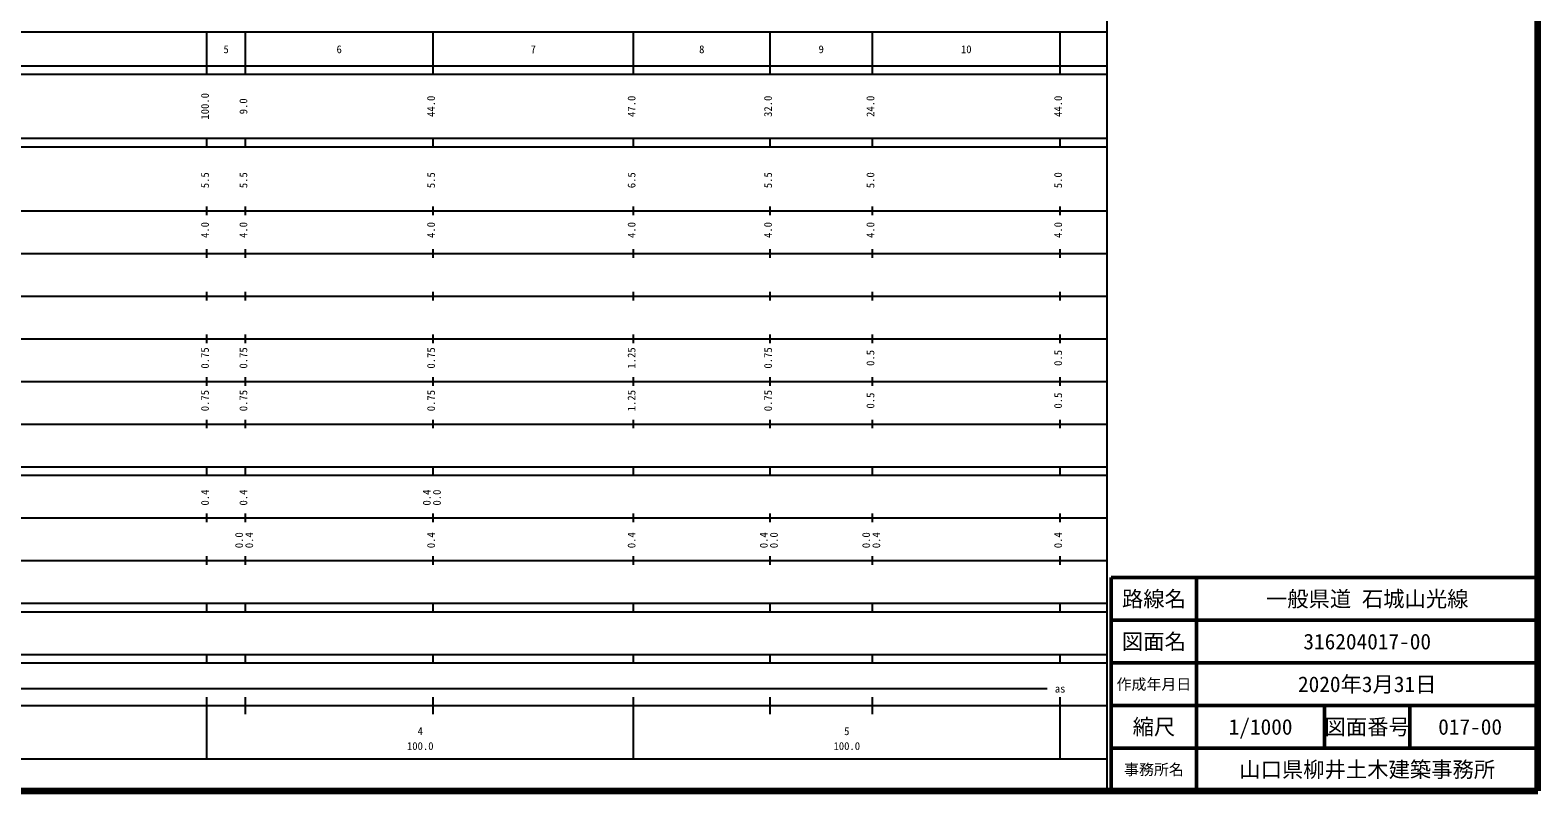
# Model space of a CAD drawing. Units: millimetres on the paper, enlarged 1000 times. Extents: x 40000 to 680000, y 20000 to 380000.
# Drawn here: x 326554 to 680000, y 20000 to 198357 of the extents above; entities that cross this region are included whole.
import ezdxf
from ezdxf.enums import TextEntityAlignment as Align

# ---------------------------------------------------------------- set-up
doc = ezdxf.new("R2010")
doc.units = ezdxf.units.MM
doc.header["$LTSCALE"] = 1000
for name, color, linetype, lineweight in [('M-TTL', 2, 'Continuous', 140), ('M-TTL-BAND', 7, 'Continuous', 25), ('M-TTL-FRAM', 2, 'Continuous', 50), ('M-TTL-LINE', 7, 'Continuous', 50)]:
    doc.layers.add(name, color=color, linetype=linetype, lineweight=lineweight)
doc.layers.add('M-TTL-TXT', color=7, linetype='Continuous')
doc.styles.add('ＭＳ ゴシック', font='')
doc.styles.get('ＭＳ ゴシック').set_extended_font_data('MS Gothic')

msp = doc.modelspace()

# ---------------------------------------------------------------- linework, layer by layer
at = {"layer": 'M-TTL'}
for p, q in [((680000, 20000), (680000, 380000)), ((40000, 20000), (680000, 20000))]:
    msp.add_line(p, q, dxfattribs=at)
at = {"layer": 'M-TTL-BAND'}
for p, q in [((579000, 20000), (579000, 370000)), ((68000, 198000), (579000, 198000)), ((368000, 188000), (368000, 198000)), ((377000, 188000), (377000, 198000)), ((421000, 188000), (421000, 198000)), ((468000, 188000), (468000, 198000)), ((500000, 188000), (500000, 198000)), ((524000, 188000), (524000, 198000)), ((568000, 188000), (568000, 198000)), ((40000, 190000), (579000, 190000)), ((40000, 188000), (579000, 188000)), ((40000, 173000), (579000, 173000)), ((40000, 171000), (579000, 171000)), ((368000, 171000), (368000, 173000)), ((377000, 171000), (377000, 173000)), ((421000, 171000), (421000, 173000)), ((468000, 171000), (468000, 173000)), ((500000, 171000), (500000, 173000)), ((524000, 171000), (524000, 173000)), ((568000, 171000), (568000, 173000)), ((40000, 156000), (579000, 156000)), ((368000, 155000), (368000, 157000)), ((377000, 155000), (377000, 157000)), ((421000, 155000), (421000, 157000)), ((468000, 155000), (468000, 157000)), ((500000, 155000), (500000, 157000)), ((524000, 155000), (524000, 157000)), ((568000, 155000), (568000, 157000)), ((46000, 146000), (579000, 146000)), ((368000, 145000), (368000, 147000)), ((377000, 145000), (377000, 147000)), ((421000, 145000), (421000, 147000)), ((468000, 145000), (468000, 147000)), ((500000, 145000), (500000, 147000)), ((524000, 145000), (524000, 147000)), ((568000, 145000), (568000, 147000)), ((52000, 136000), (579000, 136000)), ((368000, 135000), (368000, 137000)), ((377000, 135000), (377000, 137000)), ((421000, 135000), (421000, 137000)), ((468000, 135000), (468000, 137000)), ((500000, 135000), (500000, 137000)), ((524000, 135000), (524000, 137000)), ((568000, 135000), (568000, 137000)), ((46000, 126000), (579000, 126000)), ((368000, 125000), (368000, 127000)), ((377000, 125000), (377000, 127000)), ((421000, 125000), (421000, 127000)), ((468000, 125000), (468000, 127000)), ((500000, 125000), (500000, 127000)), ((524000, 125000), (524000, 127000)), ((568000, 125000), (568000, 127000)), ((368000, 115000), (368000, 117000)), ((377000, 115000), (377000, 117000)), ((421000, 115000), (421000, 117000)), ((468000, 115000), (468000, 117000)), ((500000, 115000), (500000, 117000)), ((524000, 115000), (524000, 117000)), ((568000, 115000), (568000, 117000)), ((52000, 116000), (579000, 116000)), ((368000, 105000), (368000, 107000)), ((377000, 105000), (377000, 107000)), ((421000, 105000), (421000, 107000)), ((468000, 105000), (468000, 107000)), ((500000, 105000), (500000, 107000)), ((524000, 105000), (524000, 107000)), ((568000, 105000), (568000, 107000)), ((46000, 106000), (579000, 106000)), ((40000, 96000), (579000, 96000)), ((368000, 94000), (368000, 96000)), ((377000, 94000), (377000, 96000)), ((421000, 94000), (421000, 96000)), ((468000, 94000), (468000, 96000)), ((500000, 94000), (500000, 96000)), ((524000, 94000), (524000, 96000)), ((568000, 94000), (568000, 96000)), ((40000, 94000), (579000, 94000)), ((368000, 83000), (368000, 85000)), ((377000, 83000), (377000, 85000)), ((421000, 83000), (421000, 85000)), ((468000, 83000), (468000, 85000)), ((500000, 83000), (500000, 85000)), ((524000, 83000), (524000, 85000)), ((568000, 83000), (568000, 85000)), ((49000, 84000), (579000, 84000)), ((368000, 73000), (368000, 75000)), ((377000, 73000), (377000, 75000)), ((421000, 73000), (421000, 75000)), ((468000, 73000), (468000, 75000)), ((500000, 73000), (500000, 75000)), ((524000, 73000), (524000, 75000)), ((568000, 73000), (568000, 75000)), ((40000, 74000), (579000, 74000)), ((40000, 64000), (579000, 64000)), ((368000, 62000), (368000, 64000)), ((377000, 62000), (377000, 64000)), ((421000, 62000), (421000, 64000)), ((468000, 62000), (468000, 64000)), ((500000, 62000), (500000, 64000)), ((524000, 62000), (524000, 64000)), ((568000, 62000), (568000, 64000)), ((40000, 62000), (579000, 62000)), ((40000, 52000), (579000, 52000)), ((40000, 50000), (579000, 50000)), ((368000, 50000), (368000, 52000)), ((377000, 50000), (377000, 52000)), ((421000, 50000), (421000, 52000)), ((468000, 50000), (468000, 52000)), ((500000, 50000), (500000, 52000)), ((524000, 50000), (524000, 52000)), ((568000, 50000), (568000, 52000)), ((71000, 44000), (565000, 44000)), ((40000, 40000), (579000, 40000)), ((368000, 27500), (368000, 42000)), ((377000, 38000), (377000, 42000)), ((421000, 38000), (421000, 42000)), ((468000, 27500), (468000, 42000)), ((500000, 38000), (500000, 42000)), ((524000, 38000), (524000, 42000)), ((568000, 27500), (568000, 42000)), ((68000, 27500), (579000, 27500))]:
    msp.add_line(p, q, dxfattribs=at)
at = {"layer": 'M-TTL-FRAM'}
for p, q in [((680000, 70000), (580000, 70000)), ((580000, 70000), (580000, 20000))]:
    msp.add_line(p, q, dxfattribs=at)
at = {"layer": 'M-TTL-LINE'}
for p, q in [((600000, 70000), (600000, 20000)), ((680000, 60000), (580000, 60000)), ((680000, 50000), (580000, 50000)), ((680000, 40000), (580000, 40000)), ((630000, 40000), (630000, 30000)), ((650000, 40000), (650000, 30000)), ((680000, 30000), (580000, 30000))]:
    msp.add_line(p, q, dxfattribs=at)

# ---------------------------------------------------------------- texts
at = {"layer": 'M-TTL-BAND', "style": 'ＭＳ ゴシック'}
for s, p in [('5', (372500, 192405)), ('6', (399000, 192405)), ('7', (444500, 192405)), ('8', (484000, 192405)), ('9', (512000, 192405)), ('10', (546000, 192405)), ('as', (568000, 42500)), ('4', (418000, 32523)), ('5', (518000, 32523)), ('100.0', (418000, 29033)), ('100.0', (518000, 29033))]:
    msp.add_text(s, height=1833, dxfattribs=at).set_placement(p, align=Align.BOTTOM_CENTER)
for s, p in [('100.0', (369000, 180500)), ('9.0', (378000, 180500)), ('44.0', (422000, 180500)), ('47.0', (469000, 180500)), ('32.0', (501000, 180500)), ('24.0', (525000, 180500)), ('44.0', (569000, 180500)), ('5.5', (369000, 163174)), ('5.5', (378000, 163174)), ('5.5', (422000, 163174)), ('6.5', (469000, 163174)), ('5.5', (501000, 163174)), ('5.0', (525000, 163174)), ('5.0', (569000, 163174)), ('4.0', (369000, 151500)), ('4.0', (378000, 151500)), ('4.0', (422000, 151500)), ('4.0', (469000, 151500)), ('4.0', (501000, 151500)), ('4.0', (525000, 151500)), ('4.0', (569000, 151500)), ('0.75', (369000, 121500)), ('0.75', (378000, 121500)), ('0.75', (422000, 121500)), ('1.25', (469000, 121500)), ('0.75', (501000, 121500)), ('0.5', (525000, 121500)), ('0.5', (569000, 121500)), ('0.75', (369000, 111500)), ('0.75', (378000, 111500)), ('0.75', (422000, 111500)), ('1.25', (469000, 111500)), ('0.75', (501000, 111500)), ('0.5', (525000, 111500)), ('0.5', (569000, 111500)), ('0.4', (369000, 88764)), ('0.4', (378000, 88764)), ('0.4', (421000, 88764)), ('0.0', (423370, 88764)), ('0.0', (377000, 78764)), ('0.4', (379370, 78764)), ('0.4', (422000, 78764)), ('0.4', (469000, 78764)), ('0.4', (500000, 78764)), ('0.0', (502370, 78764)), ('0.0', (524000, 78764)), ('0.4', (526370, 78764)), ('0.4', (569000, 78764))]:
    msp.add_text(s, height=1833, rotation=90, dxfattribs=at).set_placement(p, align=Align.BOTTOM_CENTER)
at = {"layer": 'M-TTL-TXT', "style": 'ＭＳ ゴシック'}
for s, height, p in [('路線名', 3666, (590000, 65000)), ('路線名', 3666, (590000, 65000)), ('一般県道 石城山光線', 3666, (640000, 65000)), ('図面名', 3666, (590000, 55000)), ('図面名', 3666, (590000, 55000)), ('316204017-00', 3666, (640000, 55000)), ('作成年月日', 2566, (590000, 45000)), ('作成年月日', 2566, (590000, 45000)), ('2020年3月31日', 3666, (640000, 45000)), ('縮尺', 3666, (590000, 35000)), ('縮尺', 3666, (590000, 35000)), ('1/1000', 3666, (615000, 35000)), ('図面番号', 3666, (640000, 35000)), ('図面番号', 3666, (640000, 35000)), ('017-00', 3666, (664125, 35000)), ('事務所名', 2566, (590000, 25000)), ('事務所名', 2566, (590000, 25000)), ('山口県柳井土木建築事務所', 3666, (640000, 25000))]:
    msp.add_text(s, height=height, dxfattribs=at).set_placement(p, align=Align.MIDDLE_CENTER)

doc.saveas('drawing.dxf')
